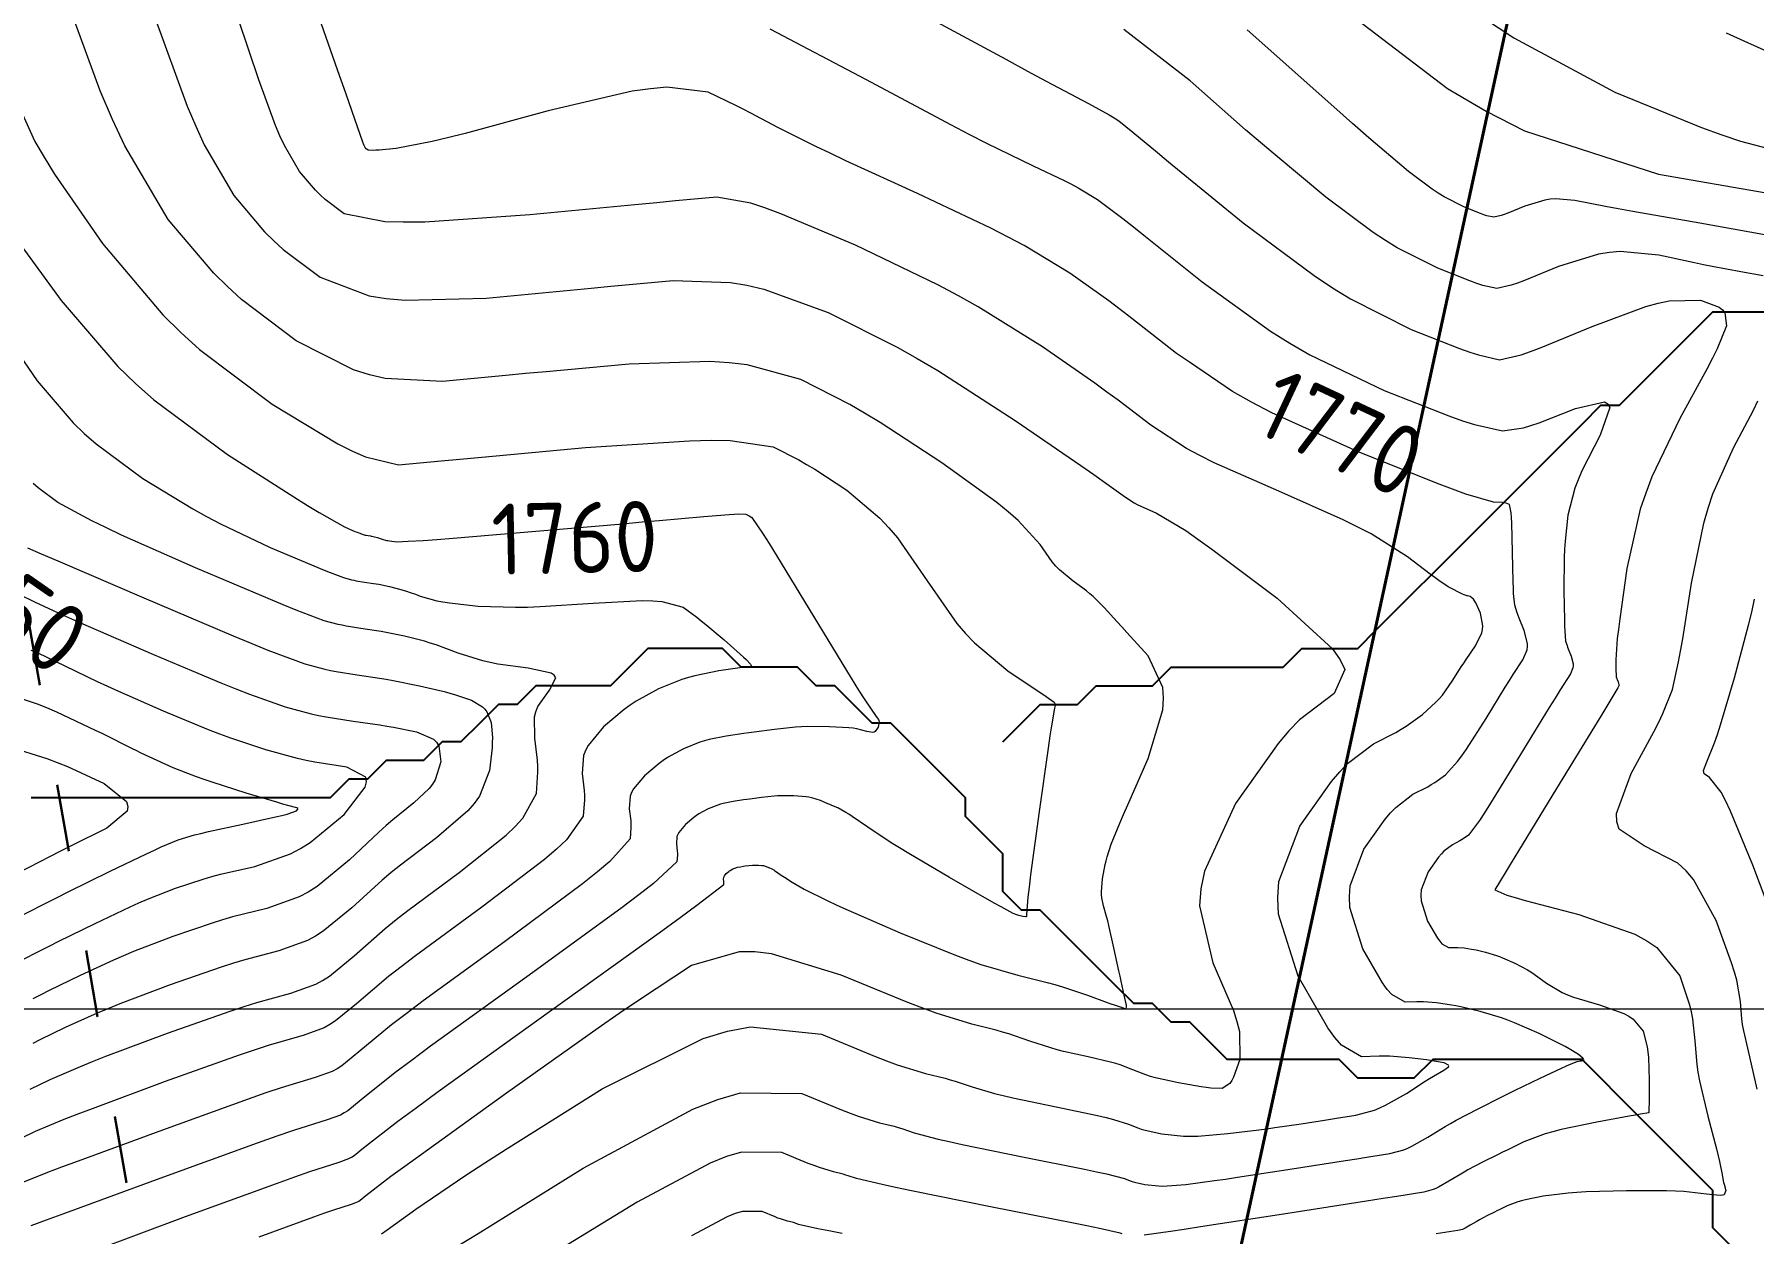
# Model space of a CAD drawing. Header units: millimetres. Extents: x 837475 to 838477, y 1189012 to 1191015.
# Drawn here: x 838142.1 to 838234, y 1190001.8 to 1190066 of the extents above; entities that cross this region are included whole.
import ezdxf

# ---------------------------------------------------------------- set-up
doc = ezdxf.new("R2010")
doc.units = ezdxf.units.MM
doc.header["$LTSCALE"] = 0.3
doc.linetypes.add('ACAD_ISO03W100', pattern=[30, 12, -18])
for name, color, linetype, lineweight in [('COORD', 253, 'Continuous', 20), ('CORREDORVIA', 94, 'Continuous', 40), ('DRENAJE', 5, 'Continuous', 25)]:
    doc.layers.add(name, color=color, linetype=linetype, lineweight=lineweight)
for name, color, linetype, lineweight, true_color in [('COTAS 10', 7, 'Continuous', 9, 0x6e3e2d), ('COTAS INT', 7, 'Continuous', 5, 0x9fa19f), ('Linea_Tendencia', 7, 'ACAD_ISO03W100', 30, 0xef3939)]:
    doc.layers.add(name, color=color, linetype=linetype, lineweight=lineweight, true_color=true_color)
doc.styles.get("Standard").update_dxf_attribs({"font": 'isocp2.shx', "bigfont": '@extfont2.shx'})

msp = doc.modelspace()

# ---------------------------------------------------------------- linework, layer by layer
at = {"layer": 'COORD'}
msp.add_line((837476.514, 1190013.872), (838476.514, 1190013.872), dxfattribs=at)
at = {"layer": 'CORREDORVIA'}
msp.add_lwpolyline([(837918.48, 1189883.493), (837925.042, 1189453.383), (837902.497, 1189217.712), (837593.191, 1189234.399), (837666.017, 1189670.117), (837623.316, 1189818.024), (837548.503, 1190011.455), (837506.88, 1190461.595), (837936.282, 1190278.252), (837938.054, 1190355.403), (837933.054, 1190517.446), (837913.685, 1190646.739), (837916.913, 1190801.892), (837910.676, 1191000.965), (838213.029, 1190992.912), (838237.174, 1190821.339), (838237.001, 1190602.875), (838240.031, 1190437.198), (838238.102, 1190145.726), (838184.199, 1189898.277), (837758.842, 1190109.914), (837918.48, 1189883.493)], dxfattribs=at)
at = {"layer": 'COTAS 10'}
for points in [[(838164.634, 1190001.134), (838165.802, 1190001.853), (838171.422, 1190005.339), (838177.303, 1190008.497), (838178.635, 1190009.009), (838179.839, 1190009.365), (838183.119, 1190009.344), (838185.244, 1190008.468), (838185.72, 1190008.285), (838186.147, 1190008.128), (838187.284, 1190007.777), (838188.067, 1190007.583), (838188.271, 1190007.526), (838188.469, 1190007.468), (838189.139, 1190007.242), (838190.426, 1190006.9), (838191.013, 1190006.767), (838191.701, 1190006.617), (838195.018, 1190005.941), (838198.255, 1190005.287), (838198.893, 1190005.151), (838199.418, 1190005.036), (838200.379, 1190004.784), (838200.687, 1190004.661), (838200.8, 1190004.627), (838200.926, 1190004.593), (838201.48, 1190004.468), (838202.202, 1190004.393), (838202.433, 1190004.39), (838202.678, 1190004.394), (838203.676, 1190004.473), (838205.208, 1190004.68), (838205.79, 1190004.764), (838206.441, 1190004.86), (838209.36, 1190005.307), (838212.208, 1190005.751), (838212.813, 1190005.845), (838213.339, 1190005.927), (838214.578, 1190006.122), (838215.328, 1190006.326), (838215.546, 1190006.413), (838215.768, 1190006.515), (838216.607, 1190006.995), (838217.549, 1190007.575), (838217.835, 1190007.74), (838218.134, 1190007.906), (838219.304, 1190008.521), (838220.571, 1190009.155), (838220.93, 1190009.332), (838221.292, 1190009.511), (838222.63, 1190010.164), (838223.76, 1190010.701), (838223.991, 1190010.807), (838224.186, 1190010.893), (838224.597, 1190011.049), (838224.759, 1190011.077), (838224.798, 1190011.083), (838224.834, 1190011.089), (838224.943, 1190011.105), (838224.959, 1190011.159), (838224.937, 1190011.19), (838224.903, 1190011.227), (838224.682, 1190011.418), (838224.177, 1190011.733), (838223.963, 1190011.849), (838223.718, 1190011.977), (838222.563, 1190012.544), (838221.249, 1190013.12), (838220.903, 1190013.254), (838220.565, 1190013.377), (838219.408, 1190013.729), (838218.378, 1190013.969), (838218.12, 1190014.021), (838217.874, 1190014.067), (838217.084, 1190014.185), (838216.391, 1190014.237), (838216.206, 1190014.243), (838216.025, 1190014.245), (838215.397, 1190014.221), (838214.682, 1190014.629), (838214.446, 1190014.904), (838214.193, 1190015.249), (838213.142, 1190017.079), (838212.446, 1190019.288), (838212.417, 1190019.872), (838212.458, 1190020.444), (838213.198, 1190022.408), (838214.331, 1190024.005), (838214.621, 1190024.345), (838214.9, 1190024.64), (838215.821, 1190025.336), (838216.608, 1190025.744), (838216.802, 1190025.857), (838216.986, 1190025.971), (838217.566, 1190026.382), (838218.211, 1190027.095), (838218.436, 1190027.398), (838218.681, 1190027.748), (838219.735, 1190029.394), (838220.758, 1190031.058), (838220.983, 1190031.418), (838221.184, 1190031.736), (838221.702, 1190032.52), (838221.928, 1190033.067), (838221.945, 1190033.235), (838221.942, 1190033.409), (838221.766, 1190034.099), (838221.505, 1190034.753), (838221.449, 1190034.906), (838221.399, 1190035.046), (838221.275, 1190035.45), (838221.206, 1190036.082), (838221.191, 1190036.366), (838221.178, 1190036.698), (838221.142, 1190038.291), (838221.103, 1190039.839), (838221.088, 1190040.142), (838221.07, 1190040.392), (838220.989, 1190040.837), (838220.798, 1190040.913), (838220.712, 1190040.928), (838220.61, 1190040.941), (838220.122, 1190040.967), (838218.653, 1190041.387), (838217.933, 1190041.647), (838217.078, 1190041.97), (838212.858, 1190043.66), (838208.266, 1190045.741), (838207.176, 1190046.311), (838206.165, 1190046.878), (838203.86, 1190048.439), (838203.169, 1190048.905), (838200.785, 1190050.787), (838200.16, 1190051.263), (838199.549, 1190051.719), (838197.469, 1190053.204), (838195.012, 1190054.684), (838194.164, 1190055.137), (838193.244, 1190055.609), (838189.313, 1190057.469), (838185.487, 1190059.216), (838184.633, 1190059.617), (838183.868, 1190059.981), (838181.844, 1190060.997), (838180.394, 1190061.761), (838179.991, 1190061.966), (838179.587, 1190062.168), (838178.12, 1190062.877), (838175.911, 1190063.144), (838175.038, 1190063.069), (838174.052, 1190062.928), (838169.549, 1190061.88), (838165.115, 1190060.675), (838164.173, 1190060.436), (838163.354, 1190060.237), (838161.429, 1190059.863), (838160.516, 1190059.784), (838160.336, 1190059.773), (838160.188, 1190059.766), (838159.917, 1190059.779), (838159.855, 1190059.826), (838159.823, 1190059.856), (838159.772, 1190059.917), (838159.722, 1190060.002), (838159.707, 1190060.033), (838159.693, 1190060.067), (838159.639, 1190060.216), (838159.068, 1190061.853), (838158.728, 1190062.824), (838158.31, 1190064.021), (838156.14, 1190070.216)], [(838210, 1190068.948), (838217.672, 1190063.081), (838219.739, 1190061.86), (838221.782, 1190060.813), (838228.957, 1190058.49), (838234.717, 1190057.493)], [(838141.21, 1190054.903), (838143.502, 1190051.738), (838146.537, 1190048.22), (838147.48, 1190047.312), (838148.468, 1190046.434), (838152.409, 1190043.502), (838155.944, 1190041.24), (838156.676, 1190040.784), (838157.3, 1190040.402), (838158.665, 1190039.634), (838159.221, 1190039.398), (838159.337, 1190039.35), (838159.435, 1190039.31), (838159.651, 1190039.228), (838159.759, 1190039.199), (838159.79, 1190039.193), (838159.82, 1190039.187), (838159.933, 1190039.169), (838160.054, 1190039.151), (838160.089, 1190039.145), (838160.126, 1190039.138), (838160.268, 1190039.11), (838160.421, 1190039.07), (838160.465, 1190039.057), (838160.51, 1190039.042), (838160.68, 1190038.98), (838160.905, 1190038.917), (838160.985, 1190038.902), (838161.073, 1190038.888), (838161.456, 1190038.845), (838162.061, 1190038.873), (838162.86, 1190038.909), (838163.591, 1190038.961), (838164.471, 1190039.029), (838168.887, 1190039.4), (838173.544, 1190039.807), (838174.575, 1190039.898), (838175.494, 1190039.979), (838177.882, 1190040.191), (838179.236, 1190040.303), (838179.504, 1190040.32), (838179.724, 1190040.332), (838180.132, 1190040.324), (838180.245, 1190040.266), (838180.279, 1190040.246), (838180.315, 1190040.224), (838180.457, 1190040.132), (838181.057, 1190039.256), (838181.38, 1190038.74), (838181.773, 1190038.106), (838183.765, 1190034.828), (838185.762, 1190031.547), (838186.159, 1190030.911), (838186.488, 1190030.392), (838187.111, 1190029.502), (838187.236, 1190029.341), (838187.251, 1190029.281), (838187.257, 1190029.216), (838187.207, 1190028.926), (838187.05, 1190028.691), (838186.988, 1190028.659), (838186.919, 1190028.642), (838186.604, 1190028.703), (838186.075, 1190028.836), (838185.872, 1190028.865), (838185.643, 1190028.891), (838184.61, 1190028.953), (838183.43, 1190028.955), (838183.108, 1190028.942), (838182.789, 1190028.924), (838181.658, 1190028.807), (838180.581, 1190028.658), (838180.298, 1190028.619), (838180.02, 1190028.58), (838179.069, 1190028.446), (838178.165, 1190028.263), (838177.918, 1190028.194), (838177.671, 1190028.116), (838176.791, 1190027.766), (838175.94, 1190027.301), (838175.712, 1190027.15), (838175.488, 1190026.99), (838174.707, 1190026.333), (838174.12, 1190025.624), (838174.019, 1190025.432), (838173.944, 1190025.242), (838173.892, 1190024.568), (838173.973, 1190023.917), (838173.981, 1190023.74), (838173.983, 1190023.566), (838173.939, 1190022.949), (838172.856, 1190021.737), (838172.203, 1190021.186), (838171.398, 1190020.542), (838167.212, 1190017.441), (838162.864, 1190014.284), (838161.956, 1190013.605), (838161.176, 1190013.011), (838159.428, 1190011.57), (838158.515, 1190010.818), (838158.261, 1190010.658), (838158.007, 1190010.519), (838157.088, 1190010.189), (838155.274, 1190009.642), (838154.457, 1190009.365), (838153.503, 1190009.033), (838148.919, 1190007.384), (838144.419, 1190005.727), (838143.519, 1190005.39), (838142.768, 1190005.106), (838141.305, 1190004.522)], [(838140.506, 1190016.021), (838142.332, 1190016.953), (838142.851, 1190017.214), (838143.376, 1190017.476), (838145.321, 1190018.437), (838147.186, 1190019.316), (838147.66, 1190019.527), (838148.117, 1190019.724), (838149.615, 1190020.321), (838151.106, 1190020.806), (838151.557, 1190020.934), (838152.026, 1190021.059), (838153.859, 1190021.485), (838155.775, 1190022.158), (838156.297, 1190022.438), (838156.814, 1190022.759), (838158.648, 1190024.255), (838159.769, 1190025.715), (838159.836, 1190026.011), (838159.798, 1190026.262), (838158.782, 1190026.78), (838157.081, 1190027.053), (838156.611, 1190027.149), (838156.141, 1190027.253), (838154.447, 1190027.706), (838152.578, 1190028.335), (838151.997, 1190028.551), (838151.39, 1190028.785), (838148.97, 1190029.782), (838146.583, 1190030.831), (838145.997, 1190031.098), (838145.443, 1190031.354), (838143.71, 1190032.195), (838142.271, 1190032.876), (838141.902, 1190033.031)]]:
    msp.add_lwpolyline(points, dxfattribs=at)
at = {"layer": 'COTAS INT'}
for points in [[(838145.2, 1190000.904), (838150.162, 1190002.767), (838155.025, 1190004.53), (838155.997, 1190004.876), (838156.807, 1190005.16), (838158.379, 1190005.671), (838158.891, 1190005.854), (838159.032, 1190005.931), (838159.173, 1190006.021), (838159.682, 1190006.439), (838161.516, 1190007.857), (838162.492, 1190008.576), (838163.673, 1190009.437), (838169.629, 1190013.724), (838175.49, 1190017.935), (838176.609, 1190018.748), (838177.51, 1190019.407), (838178.948, 1190020.512), (838178.956, 1190020.619), (838178.955, 1190020.649), (838178.954, 1190020.68), (838178.94, 1190020.793), (838178.949, 1190020.91), (838178.962, 1190020.943), (838178.98, 1190020.976), (838179.081, 1190021.099), (838179.217, 1190021.213), (838179.256, 1190021.241), (838179.295, 1190021.267), (838179.443, 1190021.348), (838179.596, 1190021.409), (838179.639, 1190021.422), (838179.682, 1190021.434), (838179.838, 1190021.466), (838180.003, 1190021.489), (838180.101, 1190021.503), (838180.288, 1190021.529), (838180.484, 1190021.549), (838180.539, 1190021.552), (838180.595, 1190021.554), (838180.8, 1190021.554), (838180.991, 1190021.538), (838181.038, 1190021.531), (838181.082, 1190021.522), (838181.222, 1190021.478), (838181.338, 1190021.429), (838181.368, 1190021.416), (838181.397, 1190021.404), (838181.492, 1190021.363), (838181.619, 1190021.293), (838181.668, 1190021.262), (838181.722, 1190021.226), (838181.967, 1190021.057), (838182.337, 1190020.813), (838182.47, 1190020.73), (838182.617, 1190020.641), (838183.259, 1190020.263), (838184.489, 1190019.65), (838185.006, 1190019.412), (838185.6, 1190019.145), (838188.382, 1190017.934), (838191.344, 1190016.734), (838192.051, 1190016.473), (838192.709, 1190016.243), (838194.679, 1190015.672), (838196.256, 1190015.282), (838196.667, 1190015.167), (838197.067, 1190015.049), (838198.417, 1190014.595), (838199.46, 1190014.21), (838199.665, 1190014.136), (838199.835, 1190014.075), (838200.147, 1190013.969), (838200.222, 1190013.951), (838200.241, 1190013.945), (838200.259, 1190013.938), (838200.322, 1190013.91), (838200.381, 1190013.884), (838200.398, 1190013.879), (838200.414, 1190013.874), (838200.475, 1190013.866), (838200.498, 1190013.977), (838200.49, 1190014.048), (838200.476, 1190014.137), (838200.376, 1190014.603), (838200.206, 1190015.343), (838200.148, 1190015.604), (838200.085, 1190015.889), (838199.819, 1190017.123), (838199.553, 1190018.314), (838199.49, 1190018.573), (838199.431, 1190018.8), (838199.26, 1190019.365), (838199.168, 1190019.809), (838199.16, 1190019.961), (838199.159, 1190020.126), (838199.219, 1190020.825), (838199.356, 1190021.584), (838199.404, 1190021.787), (838199.456, 1190021.986), (838199.681, 1190022.679), (838200.137, 1190023.787), (838200.335, 1190024.249), (838200.565, 1190024.777), (838201.653, 1190027.245), (838202.44, 1190029.855), (838202.479, 1190030.474), (838202.44, 1190031.048), (838201.655, 1190032.745), (838200.508, 1190033.993), (838200.242, 1190034.284), (838199.998, 1190034.551), (838199.301, 1190035.317), (838198.71, 1190035.906), (838198.532, 1190036.062), (838198.348, 1190036.214), (838197.634, 1190036.736), (838196.906, 1190037.34), (838196.714, 1190037.544), (838196.526, 1190037.763), (838195.881, 1190038.688), (838194.696, 1190039.984), (838194.168, 1190040.439), (838193.554, 1190040.934), (838190.612, 1190043.067), (838187.321, 1190045.21), (838186.486, 1190045.712), (838185.685, 1190046.174), (838183.067, 1190047.514), (838180.199, 1190048.298), (838179.24, 1190048.411), (838178.21, 1190048.478), (838173.895, 1190048.342), (838169.452, 1190047.936), (838168.342, 1190047.834), (838167.284, 1190047.735), (838163.895, 1190047.415), (838160.839, 1190047.57), (838159.991, 1190047.771), (838159.142, 1190048.041), (838156.068, 1190049.588), (838153.145, 1190051.796), (838152.392, 1190052.482), (838151.662, 1190053.201), (838149.226, 1190056.068), (838146.91, 1190060.015), (838146.255, 1190061.415), (838145.594, 1190062.948), (838143.158, 1190069.593)], [(838188.468, 1190067.645), (838194.036, 1190064.64), (838195.202, 1190064.014), (838196.205, 1190063.477), (838198.468, 1190062.283), (838199.562, 1190061.677), (838199.827, 1190061.51), (838200.076, 1190061.344), (838200.84, 1190060.751), (838202.145, 1190059.65), (838202.735, 1190059.163), (838203.424, 1190058.598), (838206.741, 1190055.902), (838210.529, 1190053.074), (838211.516, 1190052.426), (838212.475, 1190051.837), (838215.715, 1190050.196), (838218.305, 1190049.181), (838218.855, 1190048.987), (838219.332, 1190048.829), (838220.452, 1190048.574), (838221.607, 1190048.839), (838222.106, 1190049.01), (838222.683, 1190049.224), (838225.414, 1190050.349), (838228.272, 1190051.42), (838228.929, 1190051.599), (838229.527, 1190051.727), (838231.2, 1190051.767), (838232.199, 1190051.378), (838232.372, 1190051.236), (838232.501, 1190051.08), (838232.592, 1190050.391), (838232.087, 1190049.153), (838231.84, 1190048.65), (838231.546, 1190048.078), (838230.099, 1190045.432), (838228.599, 1190042.317), (838228.272, 1190041.448), (838227.983, 1190040.577), (838227.26, 1190037.409), (838226.881, 1190034.722), (838226.809, 1190034.154), (838226.752, 1190033.662), (838226.666, 1190032.522), (838226.676, 1190031.992), (838226.679, 1190031.885), (838226.683, 1190031.796), (838226.697, 1190031.617), (838226.722, 1190031.535), (838226.733, 1190031.507), (838226.744, 1190031.476), (838226.797, 1190031.343), (838226.833, 1190031.203), (838226.833, 1190031.167), (838226.83, 1190031.133), (838226.784, 1190031.022), (838226.236, 1190030.136), (838225.917, 1190029.613), (838225.524, 1190028.97), (838223.498, 1190025.647), (838221.472, 1190022.317), (838221.079, 1190021.671), (838220.759, 1190021.143), (838220.208, 1190020.232), (838220.848, 1190019.948), (838221.279, 1190019.816), (838221.819, 1190019.661), (838224.686, 1190018.906), (838227.695, 1190017.851), (838228.324, 1190017.507), (838228.866, 1190017.14), (838230.088, 1190015.627), (838230.605, 1190014.084), (838230.703, 1190013.698), (838230.781, 1190013.331), (838230.898, 1190012.155), (838230.998, 1190010.893), (838231.065, 1190010.472), (838231.149, 1190010.019), (838231.596, 1190008.124), (838232.054, 1190006.37), (838232.145, 1190006.006), (838232.22, 1190005.695), (838232.364, 1190005.012), (838232.421, 1190004.676), (838232.441, 1190004.583), (838232.464, 1190004.491), (838232.563, 1190004.159), (838232.473, 1190003.927), (838232.376, 1190003.898), (838232.248, 1190003.883), (838231.526, 1190003.957), (838230.308, 1190004.089), (838229.866, 1190004.112), (838229.38, 1190004.129), (838227.248, 1190004.139), (838225.089, 1190004.078), (838224.585, 1190004.049), (838224.123, 1190004.016), (838222.791, 1190003.855), (838221.848, 1190003.657), (838221.629, 1190003.6), (838221.429, 1190003.543), (838220.862, 1190003.331), (838220.423, 1190003.117), (838220.305, 1190003.058), (838220.187, 1190003), (838219.772, 1190002.793), (838219.388, 1190002.591), (838219.291, 1190002.537), (838219.197, 1190002.483), (838218.888, 1190002.292), (838218.613, 1190002.135), (838218.54, 1190002.102), (838218.469, 1190002.073), (838218.223, 1190002.006), (838217.068, 1190001.826)], [(838148.519, 1190066.872), (838150.244, 1190062.138), (838150.706, 1190061.056), (838151.16, 1190060.073), (838152.741, 1190057.351), (838154.382, 1190055.419), (838154.874, 1190054.935), (838155.382, 1190054.472), (838157.351, 1190052.985), (838159.975, 1190051.996), (838160.896, 1190051.848), (838161.901, 1190051.754), (838166.234, 1190051.868), (838170.738, 1190052.298), (838171.851, 1190052.403), (838172.906, 1190052.502), (838176.234, 1190052.808), (838179.301, 1190052.71), (838180.192, 1190052.554), (838181.101, 1190052.341), (838184.534, 1190051.109), (838188.228, 1190049.25), (838189.301, 1190048.643), (838190.396, 1190047.996), (838194.534, 1190045.325), (838198.044, 1190042.914), (838198.743, 1190042.429), (838199.324, 1190042.025), (838200.437, 1190041.228), (838200.9, 1190040.928), (838201.07, 1190040.837), (838201.259, 1190040.743), (838202.095, 1190040.373), (838203.666, 1190039.436), (838204.319, 1190038.984), (838205.067, 1190038.449), (838208.552, 1190035.821), (838211.515, 1190033.109), (838211.933, 1190032.522), (838212.176, 1190032.005), (838211.6, 1190030.726), (838209.748, 1190029.327), (838209.187, 1190028.733), (838208.605, 1190028.05), (838206.326, 1190024.841), (838204.67, 1190021.228), (838204.479, 1190020.29), (838204.405, 1190019.379), (838205.107, 1190016.318), (838206.219, 1190013.773), (838206.403, 1190013.187), (838206.535, 1190012.653), (838206.564, 1190011.157), (838206.225, 1190010.214), (838206.123, 1190010.03), (838206.019, 1190009.879), (838205.614, 1190009.612), (838204.998, 1190009.625), (838204.759, 1190009.652), (838204.491, 1190009.688), (838203.279, 1190009.901), (838202.051, 1190010.176), (838201.773, 1190010.252), (838201.522, 1190010.328), (838200.84, 1190010.6), (838200.164, 1190010.872), (838199.916, 1190010.947), (838199.643, 1190011.022), (838198.438, 1190011.293), (838197.123, 1190011.589), (838196.781, 1190011.679), (838196.448, 1190011.773), (838195.324, 1190012.144), (838194.201, 1190012.522), (838193.868, 1190012.62), (838193.527, 1190012.716), (838192.214, 1190013.04), (838190.308, 1190013.63), (838189.591, 1190013.893), (838188.793, 1190014.2), (838185.23, 1190015.668), (838181.511, 1190016.812), (838180.614, 1190016.913), (838179.775, 1190016.922), (838177.225, 1190016.177), (838174.384, 1190014.307), (838173.362, 1190013.607), (838172.237, 1190012.827), (838167.324, 1190009.352), (838162.776, 1190006.083), (838161.882, 1190005.433), (838161.147, 1190004.895), (838159.808, 1190003.874), (838159.503, 1190003.622), (838159.418, 1190003.568), (838159.333, 1190003.522), (838159.025, 1190003.411), (838158.079, 1190003.104), (838157.592, 1190002.933), (838157.007, 1190002.725), (838154.082, 1190001.664)], [(838160.636, 1190001.835), (838160.938, 1190002.054), (838162.474, 1190003.159), (838165.149, 1190004.964), (838166.169, 1190005.626), (838167.31, 1190006.358), (838172.44, 1190009.586), (838177.842, 1190012.275), (838179.154, 1190012.668), (838180.386, 1190012.909), (838184.175, 1190012.506), (838187.019, 1190011.334), (838187.656, 1190011.089), (838188.227, 1190010.879), (838189.749, 1190010.408), (838190.797, 1190010.15), (838191.07, 1190010.073), (838191.335, 1190009.995), (838192.232, 1190009.693), (838193.437, 1190009.336), (838193.897, 1190009.223), (838194.412, 1190009.103), (838196.728, 1190008.617), (838198.949, 1190008.154), (838199.405, 1190008.049), (838199.791, 1190007.954), (838200.61, 1190007.692), (838201.104, 1190007.494), (838201.287, 1190007.439), (838201.488, 1190007.384), (838202.379, 1190007.184), (838203.541, 1190007.064), (838203.913, 1190007.058), (838204.306, 1190007.065), (838205.91, 1190007.193), (838207.574, 1190007.4), (838208.006, 1190007.457), (838208.425, 1190007.514), (838209.833, 1190007.721), (838211.088, 1190007.917), (838211.41, 1190007.967), (838211.721, 1190008.016), (838212.756, 1190008.18), (838213.757, 1190008.452), (838214.048, 1190008.569), (838214.345, 1190008.705), (838215.466, 1190009.346), (838216.479, 1190009.998), (838216.708, 1190010.14), (838216.914, 1190010.265), (838217.47, 1190010.58), (838217.722, 1190010.765), (838217.736, 1190010.809), (838217.725, 1190010.85), (838217.487, 1190010.971), (838216.959, 1190011.074), (838216.765, 1190011.104), (838216.552, 1190011.134), (838215.611, 1190011.247), (838214.568, 1190011.327), (838214.291, 1190011.336), (838214.018, 1190011.339), (838213.073, 1190011.302), (838211.996, 1190011.917), (838211.641, 1190012.33), (838211.26, 1190012.85), (838209.679, 1190015.604), (838208.631, 1190018.928), (838208.587, 1190019.807), (838208.649, 1190020.668), (838209.762, 1190023.625), (838211.468, 1190026.028), (838211.904, 1190026.539), (838212.324, 1190026.983), (838213.711, 1190028.031), (838214.895, 1190028.645), (838215.187, 1190028.815), (838215.464, 1190028.986), (838216.337, 1190029.605), (838217.05, 1190030.256), (838217.227, 1190030.446), (838217.394, 1190030.642), (838217.925, 1190031.386), (838218.401, 1190032.145), (838218.535, 1190032.351), (838218.669, 1190032.554), (838219.161, 1190033.269), (838219.506, 1190033.965), (838219.548, 1190034.155), (838219.566, 1190034.345), (838219.439, 1190035.024), (838219.182, 1190035.571), (838219.12, 1190035.678), (838219.061, 1190035.765), (838218.877, 1190035.919), (838218.731, 1190035.947), (838218.696, 1190035.955), (838218.664, 1190035.964), (838218.564, 1190035.995), (838218.464, 1190036.038), (838218.431, 1190036.054), (838218.396, 1190036.071), (838218.247, 1190036.147), (838217.947, 1190036.306), (838217.704, 1190036.435), (838217.21, 1190036.765), (838216.991, 1190036.924), (838216.737, 1190037.113), (838215.522, 1190038.04), (838213.586, 1190039.257), (838212.878, 1190039.629), (838212.094, 1190040.016), (838208.64, 1190041.538), (838205.193, 1190043.065), (838204.414, 1190043.454), (838203.711, 1190043.83), (838201.803, 1190045.067), (838200.054, 1190046.406), (838199.451, 1190046.846), (838198.796, 1190047.316), (838196.001, 1190049.265), (838192.563, 1190051.403), (838191.502, 1190051.994), (838190.394, 1190052.583), (838186.001, 1190054.704), (838182.003, 1190056.385), (838181.144, 1190056.697), (838180.392, 1190056.942), (838178.573, 1190057.275), (838176.36, 1190057.068), (838175.36, 1190056.972), (838174.191, 1190056.861), (838168.573, 1190056.322), (838162.964, 1190055.938), (838161.802, 1190055.924), (838160.809, 1190055.951), (838158.634, 1190056.382), (838157.618, 1190057.149), (838157.356, 1190057.388), (838157.103, 1190057.637), (838156.257, 1190058.634), (838155.441, 1190060.038), (838155.207, 1190060.544), (838154.969, 1190061.102), (838154.079, 1190063.544), (838152.997, 1190066.766)], [(838181.406, 1190066.276), (838186.572, 1190063.555), (838191.074, 1190061.153), (838192.092, 1190060.623), (838193.012, 1190060.151), (838195.508, 1190058.936), (838197.16, 1190058.154), (838197.547, 1190057.956), (838197.904, 1190057.766), (838198.936, 1190057.144), (838200.302, 1190056.122), (838200.868, 1190055.679), (838201.516, 1190055.168), (838204.536, 1190052.743), (838208.192, 1190050.102), (838209.241, 1190049.453), (838210.306, 1190048.841), (838214.286, 1190046.928), (838217.74, 1190045.575), (838218.473, 1190045.315), (838219.109, 1190045.106), (838220.603, 1190044.765), (838221.728, 1190044.939), (838222.132, 1190045.054), (838222.576, 1190045.199), (838224.516, 1190045.962), (838226.058, 1190046.324), (838226.252, 1190046.215), (838226.344, 1190046.016), (838225.837, 1190044.541), (838224.861, 1190042.63), (838224.659, 1190042.155), (838224.485, 1190041.704), (838224.104, 1190040.272), (838223.956, 1190038.872), (838223.93, 1190038.441), (838223.911, 1190037.991), (838223.893, 1190036.211), (838223.923, 1190034.643), (838223.933, 1190034.327), (838223.943, 1190034.062), (838223.986, 1190033.533), (838224.061, 1190033.291), (838224.091, 1190033.206), (838224.125, 1190033.114), (838224.282, 1190032.721), (838224.387, 1190032.306), (838224.389, 1190032.201), (838224.379, 1190032.1), (838224.243, 1190031.771), (838223.699, 1190030.918), (838223.432, 1190030.486), (838223.114, 1190029.97), (838221.545, 1190027.403), (838219.968, 1190024.854), (838219.645, 1190024.35), (838219.371, 1190023.934), (838218.795, 1190023.159), (838218.508, 1190022.955), (838218.417, 1190022.899), (838218.321, 1190022.843), (838217.932, 1190022.641), (838217.476, 1190022.296), (838217.338, 1190022.15), (838217.194, 1190021.982), (838216.633, 1190021.192), (838216.267, 1190020.22), (838216.247, 1190019.937), (838216.261, 1190019.648), (838216.606, 1190018.554), (838217.126, 1190017.649), (838217.251, 1190017.478), (838217.368, 1190017.342), (838217.722, 1190017.14), (838218.033, 1190017.152), (838218.122, 1190017.151), (838218.214, 1190017.148), (838218.557, 1190017.122), (838218.948, 1190017.064), (838219.07, 1190017.041), (838219.197, 1190017.015), (838219.707, 1190016.896), (838220.28, 1190016.722), (838220.447, 1190016.661), (838220.618, 1190016.595), (838221.268, 1190016.31), (838221.94, 1190015.95), (838222.124, 1190015.837), (838222.308, 1190015.718), (838222.968, 1190015.238), (838223.8, 1190014.744), (838224.093, 1190014.616), (838224.413, 1190014.491), (838225.792, 1190014.073), (838227.097, 1190013.619), (838227.369, 1190013.471), (838227.603, 1190013.314), (838228.129, 1190012.669), (838228.347, 1190011.838), (838228.388, 1190011.564), (838228.419, 1190011.271), (838228.461, 1190010.055), (838228.45, 1190008.974), (838228.448, 1190008.766), (838228.447, 1190008.599), (838228.447, 1190008.326), (838228.446, 1190008.316), (838228.445, 1190008.314), (838228.442, 1190008.312), (838228.43, 1190008.309), (838227.994, 1190008.232), (838227.725, 1190008.184), (838227.392, 1190008.124), (838225.654, 1190007.808), (838223.742, 1190007.407), (838223.3, 1190007.293), (838222.895, 1190007.177), (838221.746, 1190006.748), (838220.858, 1190006.314), (838220.617, 1190006.195), (838220.379, 1190006.077), (838219.538, 1190005.657), (838218.761, 1190005.249), (838218.563, 1190005.138), (838218.373, 1190005.029), (838217.747, 1190004.644), (838217.19, 1190004.325), (838217.043, 1190004.258), (838216.898, 1190004.199), (838216.401, 1190004.064), (838214.957, 1190003.838), (838214.217, 1190003.723), (838213.328, 1190003.584), (838208.887, 1190002.893), (838204.457, 1190002.206), (838203.575, 1190002.071), (838202.842, 1190001.959), (838201.441, 1190001.754)], [(838234.561, 1190053.063), (838233.359, 1190053.282), (838231.832, 1190053.562), (838231.366, 1190053.655), (838230.88, 1190053.755), (838228.967, 1190054.172), (838226.907, 1190054.359), (838226.328, 1190054.314), (838225.745, 1190054.228), (838223.61, 1190053.566), (838221.789, 1190052.816), (838221.404, 1190052.673), (838221.071, 1190052.559), (838220.301, 1190052.382), (838219.555, 1190052.553), (838219.236, 1190052.658), (838218.87, 1190052.787), (838217.143, 1190053.464), (838214.983, 1190054.558), (838214.344, 1190054.951), (838213.686, 1190055.383), (838211.161, 1190057.268), (838208.439, 1190059.523), (838207.657, 1190060.188), (838206.863, 1190060.871), (838203.893, 1190063.484), (838200.352, 1190066.233)], [(838234.74, 1190055.239), (838231.158, 1190055.886), (838227.574, 1190056.502), (838226.802, 1190056.639), (838226.127, 1190056.762), (838224.484, 1190057.086), (838223.453, 1190057.18), (838223.164, 1190057.157), (838222.873, 1190057.114), (838221.805, 1190056.783), (838220.894, 1190056.408), (838220.702, 1190056.337), (838220.536, 1190056.28), (838220.151, 1190056.191), (838219.777, 1190056.276), (838219.618, 1190056.329), (838219.435, 1190056.394), (838218.572, 1190056.732), (838217.492, 1190057.279), (838217.172, 1190057.475), (838216.843, 1190057.691), (838215.58, 1190058.634), (838213.453, 1190060.447), (838212.578, 1190061.212), (838211.58, 1190062.091), (838206.947, 1190066.216)], [(838219.655, 1190066.829), (838221.224, 1190065.794), (838226.623, 1190062.886), (838231.257, 1190060.99), (838232.346, 1190060.594), (838233.349, 1190060.254), (838236.27, 1190059.49)], [(838234.766, 1190065.049), (838233.74, 1190065.515), (838232.598, 1190066.029)], [(838140.926, 1190062.814), (838142.101, 1190060.242), (838142.586, 1190059.4), (838143.139, 1190058.501), (838145.711, 1190054.785), (838148.941, 1190050.983), (838149.909, 1190050.029), (838150.909, 1190049.119), (838154.785, 1190046.191), (838158.308, 1190044.086), (838159.085, 1190043.694), (838159.776, 1190043.385), (838161.556, 1190042.961), (838163.83, 1190043.173), (838164.833, 1190043.265), (838165.999, 1190043.371), (838171.556, 1190043.875), (838177.119, 1190044.245), (838178.289, 1190044.267), (838179.297, 1190044.255), (838181.599, 1190043.919), (838182.965, 1190043.22), (838183.383, 1190042.979), (838183.818, 1190042.717), (838185.534, 1190041.599), (838187.305, 1190040.095), (838187.774, 1190039.589), (838188.235, 1190039.045), (838189.823, 1190036.758), (838191.417, 1190034.474), (838191.882, 1190033.932), (838192.356, 1190033.428), (838194.154, 1190031.937), (838195.667, 1190030.927), (838195.961, 1190030.727), (838196.203, 1190030.562), (838196.626, 1190030.255), (838196.673, 1190030.159), (838196.677, 1190030.126), (838196.677, 1190030.092), (838196.643, 1190029.948), (838196.48, 1190029.001), (838196.399, 1190028.461), (838196.302, 1190027.801), (838195.823, 1190024.411), (838195.365, 1190021.026), (838195.282, 1190020.369), (838195.219, 1190019.833), (838195.147, 1190018.907), (838195.148, 1190018.808), (838195.13, 1190018.793), (838195.105, 1190018.783), (838194.948, 1190018.794), (838194.742, 1190018.849), (838194.685, 1190018.866), (838194.629, 1190018.885), (838194.427, 1190018.963), (838193.783, 1190019.311), (838193.447, 1190019.499), (838193.044, 1190019.728), (838191.019, 1190020.889), (838188.847, 1190022.167), (838188.351, 1190022.469), (838187.9, 1190022.749), (838186.649, 1190023.575), (838185.822, 1190024.147), (838185.639, 1190024.267), (838185.475, 1190024.37), (838185.046, 1190024.607), (838184.722, 1190024.745), (838184.625, 1190024.787), (838184.524, 1190024.83), (838184.131, 1190024.998), (838183.66, 1190025.144), (838183.509, 1190025.175), (838183.35, 1190025.2), (838182.705, 1190025.254), (838182.012, 1190025.255), (838181.824, 1190025.247), (838181.637, 1190025.236), (838180.973, 1190025.168), (838180.341, 1190025.08), (838180.175, 1190025.057), (838180.012, 1190025.035), (838179.454, 1190024.956), (838178.923, 1190024.849), (838178.778, 1190024.808), (838178.633, 1190024.762), (838178.117, 1190024.557), (838177.618, 1190024.284), (838177.484, 1190024.196), (838177.353, 1190024.102), (838176.894, 1190023.716), (838176.55, 1190023.3), (838176.49, 1190023.187), (838176.446, 1190023.076), (838176.416, 1190022.68), (838176.463, 1190022.298), (838176.468, 1190022.195), (838176.469, 1190022.092), (838176.443, 1190021.731), (838175.183, 1190020.572), (838174.406, 1190019.967), (838173.444, 1190019.239), (838168.421, 1190015.582), (838163.268, 1190011.86), (838162.224, 1190011.09), (838161.346, 1190010.434), (838159.555, 1190009.005), (838158.844, 1190008.419), (838158.647, 1190008.295), (838158.449, 1190008.186), (838157.733, 1190007.93), (838155.924, 1190007.358), (838155.037, 1190007.051), (838153.982, 1190006.679), (838148.779, 1190004.797), (838143.68, 1190002.927), (838142.691, 1190002.562), (838141.885, 1190002.264)], [(838140.587, 1190049.826), (838142.219, 1190047.438), (838144.142, 1190045.209), (838144.74, 1190044.634), (838145.366, 1190044.077), (838147.864, 1190042.219), (838150.541, 1190040.598), (838151.28, 1190040.191), (838152.019, 1190039.801), (838154.679, 1190038.543), (838156.898, 1190037.601), (838157.357, 1190037.41), (838157.75, 1190037.25), (838158.61, 1190036.924), (838159.04, 1190036.81), (838159.161, 1190036.783), (838159.283, 1190036.758), (838159.732, 1190036.687), (838160.214, 1190036.616), (838160.357, 1190036.592), (838160.503, 1190036.565), (838161.066, 1190036.452), (838161.677, 1190036.296), (838161.853, 1190036.242), (838162.033, 1190036.184), (838162.115, 1190036.154), (838162.452, 1190036.031), (838162.708, 1190035.936), (838163.606, 1190035.685), (838163.926, 1190035.625), (838164.277, 1190035.569), (838165.804, 1190035.399), (838167.8, 1190035.336), (838168.447, 1190035.348), (838169.136, 1190035.372), (838171.966, 1190035.561), (838174.589, 1190035.692), (838175.146, 1190035.678), (838175.631, 1190035.644), (838176.774, 1190035.34), (838177.516, 1190034.802), (838177.749, 1190034.62), (838177.993, 1190034.423), (838178.974, 1190033.59), (838179.833, 1190032.828), (838180.001, 1190032.675), (838180.139, 1190032.547), (838180.384, 1190032.296), (838180.414, 1190032.225), (838180.415, 1190032.211), (838180.414, 1190032.199), (838180.387, 1190032.177), (838180.098, 1190032.136), (838179.932, 1190032.113), (838178.684, 1190031.936), (838177.407, 1190031.678), (838177.057, 1190031.58), (838176.709, 1190031.47), (838175.465, 1190030.976), (838174.262, 1190030.318), (838173.941, 1190030.105), (838173.624, 1190029.879), (838172.52, 1190028.949), (838171.691, 1190027.948), (838171.547, 1190027.677), (838171.441, 1190027.408), (838171.368, 1190026.456), (838171.482, 1190025.535), (838171.494, 1190025.286), (838171.496, 1190025.039), (838171.434, 1190024.168), (838170.529, 1190022.901), (838170.001, 1190022.405), (838169.351, 1190021.845), (838166.003, 1190019.299), (838162.459, 1190016.707), (838161.688, 1190016.119), (838161.006, 1190015.588), (838159.301, 1190014.136), (838158.185, 1190013.217), (838157.875, 1190013.021), (838157.565, 1190012.851), (838156.442, 1190012.448), (838154.625, 1190011.925), (838153.877, 1190011.679), (838153.024, 1190011.388), (838149.058, 1190009.972), (838145.159, 1190008.526), (838144.347, 1190008.217), (838143.652, 1190007.948), (838142.108, 1190007.305), (838141.338, 1190006.925)], [(838234.238, 1190009.575), (838233.846, 1190011.304), (838233.519, 1190012.692), (838233.457, 1190013.023), (838233.408, 1190013.332), (838233.335, 1190014.255), (838233.143, 1190015.39), (838233.018, 1190015.832), (838232.863, 1190016.329), (838232.046, 1190018.585), (838230.834, 1190020.788), (838230.431, 1190021.252), (838229.997, 1190021.653), (838228.186, 1190022.573), (838226.859, 1190023.477), (838226.731, 1190023.867), (838226.707, 1190024.319), (838227.486, 1190026.455), (838228.713, 1190028.685), (838228.972, 1190029.196), (838229.195, 1190029.659), (838229.707, 1190030.945), (838230.034, 1190032.414), (838230.141, 1190032.992), (838230.255, 1190033.645), (838230.724, 1190036.624), (838231.382, 1190039.841), (838231.614, 1190040.644), (838231.869, 1190041.41), (838232.969, 1190043.858), (838234.033, 1190045.879), (838234.265, 1190046.375)], [(838141.847, 1190009.563), (838142.911, 1190010.088), (838144.535, 1190010.79), (838145.176, 1190011.045), (838145.898, 1190011.326), (838149.197, 1190012.559), (838152.544, 1190013.743), (838153.297, 1190013.992), (838153.975, 1190014.209), (838155.796, 1190014.708), (838157.123, 1190015.183), (838157.49, 1190015.384), (838157.856, 1190015.615), (838159.174, 1190016.701), (838160.836, 1190018.164), (838161.419, 1190018.634), (838162.055, 1190019.131), (838164.794, 1190021.157), (838167.305, 1190023.149), (838167.798, 1190023.624), (838168.202, 1190024.066), (838168.93, 1190025.387), (838169.01, 1190026.513), (838169.006, 1190026.832), (838168.991, 1190027.154), (838168.844, 1190028.343), (838168.83, 1190029.471), (838168.899, 1190029.754), (838169, 1190030.025), (838169.628, 1190030.898), (838169.961, 1190031.562), (838169.876, 1190031.701), (838169.715, 1190031.82), (838168.492, 1190032.09), (838166.868, 1190032.3), (838166.453, 1190032.382), (838166.053, 1190032.474), (838164.736, 1190032.892), (838163.555, 1190033.325), (838163.241, 1190033.427), (838162.933, 1190033.521), (838161.865, 1190033.794), (838160.88, 1190033.992), (838160.624, 1190034.039), (838160.374, 1190034.081), (838159.532, 1190034.206), (838158.747, 1190034.33), (838158.533, 1190034.373), (838158.321, 1190034.42), (838157.569, 1190034.619), (838156.065, 1190035.189), (838155.378, 1190035.47), (838154.574, 1190035.804), (838150.694, 1190037.452), (838146.737, 1190039.2), (838145.885, 1190039.597), (838145.138, 1190039.956), (838143.318, 1190040.936), (838142.264, 1190041.72), (838142, 1190041.955)], [(838141.699, 1190038.52), (838142.428, 1190038.204), (838143.322, 1190037.819), (838147.925, 1190035.838), (838152.7, 1190033.813), (838153.702, 1190033.399), (838154.566, 1190033.049), (838156.529, 1190032.315), (838157.602, 1190032.03), (838157.905, 1190031.963), (838158.21, 1190031.902), (838159.332, 1190031.724), (838160.535, 1190031.547), (838160.891, 1190031.486), (838161.257, 1190031.419), (838162.664, 1190031.137), (838163.987, 1190030.826), (838164.301, 1190030.743), (838164.592, 1190030.66), (838165.452, 1190030.371), (838166.048, 1190030.015), (838166.172, 1190029.89), (838166.278, 1190029.755), (838166.513, 1190029.173), (838166.572, 1190028.381), (838166.567, 1190028.113), (838166.553, 1190027.824), (838166.425, 1190026.606), (838165.875, 1190025.231), (838165.595, 1190024.843), (838165.259, 1190024.452), (838163.585, 1190023.015), (838161.651, 1190021.554), (838161.151, 1190021.148), (838160.667, 1190020.741), (838159.048, 1190019.266), (838157.527, 1190018.014), (838157.104, 1190017.747), (838156.681, 1190017.515), (838155.15, 1190016.967), (838153.325, 1190016.492), (838152.717, 1190016.306), (838152.065, 1190016.097), (838149.337, 1190015.146), (838146.638, 1190014.125), (838146.004, 1190013.872), (838145.419, 1190013.632), (838143.714, 1190012.871), (838142.357, 1190012.201), (838141.99, 1190012.017)], [(838141.271, 1190036.014), (838142.076, 1190035.633), (838143.571, 1190034.937), (838144.212, 1190034.651), (838144.953, 1190034.325), (838148.448, 1190032.81), (838150.482, 1190031.956), (838152.045, 1190031.299), (838152.85, 1190030.975), (838153.572, 1190030.692), (838155.488, 1190030.01), (838156.883, 1190029.64), (838157.276, 1190029.554), (838157.673, 1190029.474), (838159.131, 1190029.243), (838160.548, 1190029.043), (838160.919, 1190028.984), (838161.28, 1190028.922), (838162.507, 1190028.684), (838163.417, 1190028.284), (838163.579, 1190028.121), (838163.701, 1190027.934), (838163.816, 1190027.069), (838163.509, 1190026.116), (838163.366, 1190025.873), (838163.197, 1190025.639), (838162.376, 1190024.873), (838161.246, 1190023.978), (838160.883, 1190023.662), (838160.497, 1190023.318), (838158.921, 1190021.832), (838157.197, 1190020.413), (838156.719, 1190020.11), (838156.24, 1190019.848), (838154.505, 1190019.226), (838152.676, 1190018.776), (838152.137, 1190018.62), (838151.585, 1190018.452), (838149.476, 1190017.733), (838147.377, 1190016.925), (838146.832, 1190016.7), (838146.302, 1190016.474), (838144.517, 1190015.654), (838142.866, 1190014.838), (838142.42, 1190014.615), (838141.98, 1190014.394)], [(838235.121, 1190018.575), (838234.004, 1190021.543), (838232.803, 1190024.435), (838232.537, 1190024.997), (838232.3, 1190025.454), (838231.685, 1190026.24), (838231.403, 1190026.432), (838231.376, 1190026.515), (838231.371, 1190026.611), (838231.536, 1190027.065), (838231.953, 1190028.084), (838232.107, 1190028.535), (838232.277, 1190029.06), (838233.027, 1190031.568), (838233.776, 1190034.373), (838233.945, 1190035.084), (838234.097, 1190035.768)], [(838140.582, 1190018.44), (838142.684, 1190019.511), (838143.281, 1190019.812), (838143.885, 1190020.114), (838146.124, 1190021.22), (838148.069, 1190022.158), (838148.489, 1190022.355), (838148.856, 1190022.524), (838149.755, 1190022.908), (838150.626, 1190023.161), (838150.977, 1190023.248), (838151.376, 1190023.342), (838153.213, 1190023.745), (838154.962, 1190024.128), (838155.305, 1190024.21), (838155.587, 1190024.282), (838156.096, 1190024.457), (838156.164, 1190024.546), (838156.168, 1190024.564), (838156.166, 1190024.579), (838156.104, 1190024.611), (838155.627, 1190024.74), (838155.363, 1190024.817), (838155.042, 1190024.912), (838153.406, 1190025.401), (838151.583, 1190025.977), (838151.145, 1190026.126), (838150.735, 1190026.271), (838149.492, 1190026.754), (838148.214, 1190027.337), (838147.781, 1190027.544), (838147.507, 1190027.679), (838147.315, 1190027.772), (838145.729, 1190028.566), (838145.345, 1190028.757), (838143.272, 1190029.737), (838142.74, 1190029.961), (838142.227, 1190030.164), (838140.524, 1190030.727)], [(838140.685, 1190027.891), (838142.727, 1190027.249), (838143.283, 1190027.041), (838143.835, 1190026.821), (838145.798, 1190025.919), (838147.001, 1190024.953), (838147.074, 1190024.692), (838147.034, 1190024.434), (838145.951, 1190023.526), (838144.034, 1190022.576), (838143.468, 1190022.291), (838142.886, 1190021.997), (838140.659, 1190020.858)], [(838200.269, 1190001.828), (838200.149, 1190001.876), (838199.045, 1190002.118), (838198.381, 1190002.254), (838197.562, 1190002.419), (838193.308, 1190003.265), (838188.99, 1190004.132), (838188.129, 1190004.31), (838187.415, 1190004.463), (838186.046, 1190004.791), (838185.603, 1190004.94), (838185.472, 1190004.979), (838185.337, 1190005.017), (838184.819, 1190005.145), (838184.067, 1190005.378), (838183.784, 1190005.482), (838183.469, 1190005.603), (838182.064, 1190006.182), (838179.894, 1190006.196), (838179.097, 1190005.961), (838178.216, 1190005.621), (838174.325, 1190003.532), (838170.088, 1190000.934)], [(838185.279, 1190001.843), (838184.57, 1190001.987), (838183.99, 1190002.107), (838182.954, 1190002.341), (838182.737, 1190002.413), (838182.673, 1190002.432), (838182.607, 1190002.451), (838182.354, 1190002.513), (838181.987, 1190002.627), (838181.849, 1190002.678), (838181.695, 1190002.737), (838181.008, 1190003.02), (838179.948, 1190003.027), (838179.559, 1190002.912), (838179.128, 1190002.746), (838177.228, 1190001.725)]]:
    msp.add_lwpolyline(points, dxfattribs=at)
at = {"layer": 'DRENAJE'}
for points in [[(838193.881, 1190028.143, 0), (838194.881, 1190029.143, 0), (838195.881, 1190030.142, 0), (838197.88, 1190030.142, 0), (838198.88, 1190031.142, 0), (838201.879, 1190031.142, 0), (838202.878, 1190032.142, 0), (838208.876, 1190032.142, 0), (838209.876, 1190033.141, 0), (838212.875, 1190033.141, 0), (838213.875, 1190034.141, 0), (838214.874, 1190035.141, 0), (838215.874, 1190036.14, 0), (838216.874, 1190037.14, 0), (838217.873, 1190038.14, 0), (838218.873, 1190039.139, 0), (838219.873, 1190040.139, 0), (838220.872, 1190041.139, 0), (838221.872, 1190042.138, 0), (838222.872, 1190043.138, 0), (838223.871, 1190044.138, 0), (838224.871, 1190045.137, 0), (838225.871, 1190046.137, 0), (838226.87, 1190046.137, 0), (838227.87, 1190047.137, 0), (838228.87, 1190048.136, 0), (838229.869, 1190049.136, 0), (838230.869, 1190050.136, 0), (838231.869, 1190051.135, 0), (838234.868, 1190051.135, 0)], [(838188.883, 1190028.143, 0), (838187.883, 1190029.143, 0), (838186.884, 1190029.143, 0), (838185.884, 1190030.142, 0), (838184.884, 1190031.142, 0), (838183.885, 1190031.142, 0), (838182.885, 1190032.142, 0), (838179.886, 1190032.142, 0), (838178.886, 1190033.141, 0), (838174.888, 1190033.141, 0), (838172.888, 1190031.142, 0), (838168.89, 1190031.142, 0), (838167.89, 1190030.142, 0), (838166.89, 1190030.142, 0), (838165.891, 1190029.143, 0), (838164.891, 1190028.143, 0), (838163.891, 1190028.143, 0), (838162.892, 1190027.143, 0), (838160.892, 1190027.143, 0), (838159.893, 1190026.144, 0), (838158.893, 1190026.144, 0), (838157.893, 1190025.144, 0), (838141.899, 1190025.144, 0)], [(838232.868, 1190001.152, 0), (838231.869, 1190002.152, 0), (838231.869, 1190004.151, 0), (838230.869, 1190005.151, 0), (838229.869, 1190006.15, 0), (838228.87, 1190007.15, 0), (838227.87, 1190008.15, 0), (838226.87, 1190009.149, 0), (838225.871, 1190010.149, 0), (838224.871, 1190011.149, 0), (838216.874, 1190011.149, 0), (838215.874, 1190010.149, 0), (838212.875, 1190010.149, 0), (838211.875, 1190011.149, 0), (838205.877, 1190011.149, 0), (838204.878, 1190012.148, 0), (838203.878, 1190013.148, 0), (838202.878, 1190013.148, 0), (838201.879, 1190014.148, 0), (838200.879, 1190014.148, 0), (838199.879, 1190015.147, 0), (838198.88, 1190016.147, 0), (838197.88, 1190017.147, 0), (838196.88, 1190018.146, 0), (838195.881, 1190019.146, 0), (838194.881, 1190019.146, 0), (838193.881, 1190020.146, 0), (838193.881, 1190022.145, 0), (838192.882, 1190023.145, 0), (838191.882, 1190024.144, 0), (838191.882, 1190025.144, 0), (838190.882, 1190026.144, 0), (838189.883, 1190027.143, 0), (838188.883, 1190028.143, 0)]]:
    msp.add_polyline3d(points, dxfattribs=at)
at = {"layer": 'Linea_Tendencia', "elevation": 1705.277}
msp.add_lwpolyline([(838041.852, 1190952.651), (838036.556, 1190637.066), (838092.197, 1190318.419), (838154.509, 1189961.569), (837526.844, 1190428.193), (837754.279, 1189827.032), (837723.495, 1189335.311)], dxfattribs=at)

# ---------------------------------------------------------------- texts
at = {"layer": 'COTAS 10', "char_height": 3.8, "attachment_point": 7}
for s, insert, rotation in [('1770', (838207.174, 1190044.791), 334.94258), ('1760', (838166.555, 1190037.064), 1.15504), ('1750', (838135.85, 1190036.594), 325.18001)]:
    msp.add_mtext(s, dxfattribs=dict(at, insert=insert, rotation=rotation))

doc.saveas('drawing.dxf')
